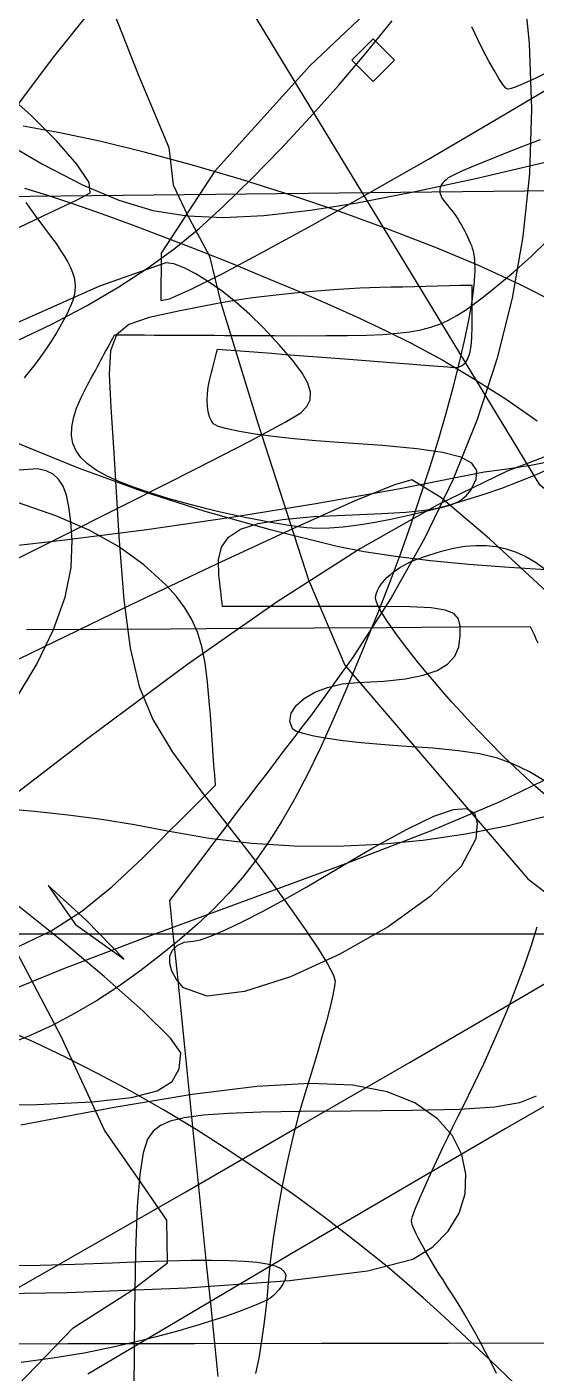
# Model space of a CAD drawing. Extents: x -75 to 75, y -75 to 75.
# Drawn here: x 20.85 to 33.4, y -10.71 to 22.48 of the extents above; entities that cross this region are included whole.
import ezdxf

# ---------------------------------------------------------------- set-up
doc = ezdxf.new("R2010")
doc.units = 0
for name, color, linetype in [('butterfly', 7, 'CONTINUOUS'), ('cat', 7, 'CONTINUOUS'), ('crosshair', 7, 'CONTINUOUS'), ('crown', 7, 'CONTINUOUS'), ('darth', 7, 'CONTINUOUS'), ('hellokitty', 7, 'CONTINUOUS'), ('ironman', 7, 'CONTINUOUS'), ('jackskellington', 7, 'CONTINUOUS'), ('m4', 7, 'CONTINUOUS'), ('mushroom', 7, 'CONTINUOUS'), ('nes', 7, 'CONTINUOUS'), ('skullbones', 7, 'CONTINUOUS'), ('star', 7, 'CONTINUOUS'), ('stormtrooper', 7, 'CONTINUOUS'), ('thundercats', 7, 'CONTINUOUS'), ('wolf', 7, 'CONTINUOUS')]:
    doc.layers.add(name, color=color, linetype=linetype)

msp = doc.modelspace()

# ---------------------------------------------------------------- linework, layer by layer
at = {"layer": 'butterfly', "color": 7}
for points in [[(34.5334, 27.531296), (30.945788, 24.484029), (27.834002, 21.530441), (25.477792, 18.921119), (24.156908, 16.906634), (24.151097, 15.737579), (24.368791, 15.782955), (24.884239, 16.009525), (25.663825, 16.399144), (26.673931, 16.93369), (27.880941, 17.595022), (29.251238, 18.365017), (30.751207, 19.225527), (32.347222, 20.158429)], [(20.062964, 19.817454), (21.479224, 21.70569), (22.890268, 23.461942)], [(32.347222, 20.158429), (36.887136, 22.848354)], [(34.286853, 12.13567), (32.693599, 11.526239), (30.961313, 10.690523), (29.07575, 9.62107), (27.022658, 8.310317), (24.787793, 6.750813), (22.356909, 4.934996), (20.617179, 3.609878)], [(20.538151, 5.841663), (21.092484, 6.771331), (21.509201, 7.628807), (21.79172, 8.420384), (21.943459, 9.152355), (21.967831, 9.830987), (21.934281, 10.280623), (21.888434, 10.646694), (21.825947, 10.938088), (21.74247, 11.163725), (21.633661, 11.332522), (21.495174, 11.453398), (21.322664, 11.53527), (21.111784, 11.58703), (20.317936, 11.532025)], [(19.966534, -1.462361), (21.723917, -0.747916), (23.762303, 0.035223), (26.107205, 0.89871), (28.716585, 1.85756), (30.827825, 2.672984), (32.520151, 3.386809), (33.872794, 4.040831)], [(18.671202, -8.765482), (21.840808, -8.719254), (24.789868, -8.604559), (27.323299, -8.426449), (29.24602, -8.190116), (30.362948, -7.900669), (30.857094, -7.590591), (31.239003, -7.205555), (31.505138, -6.765514), (31.651953, -6.29045), (31.675914, -5.800427), (31.573487, -5.315372), (31.341128, -4.855322), (30.9753, -4.440257), (30.417793, -4.046134), (29.734741, -3.768879), (28.885063, -3.609141), (27.827671, -3.567513), (26.521488, -3.644616), (24.925431, -3.841043), (22.998417, -4.157471), (20.699363, -4.594464)]]:
    msp.add_lwpolyline(points, dxfattribs=at)
at = {"layer": 'cat', "color": 7}
msp.add_lwpolyline([(33.070693, 23.742366), (33.236532, 22.075285), (33.293696, 20.452485), (33.241894, 18.86864), (33.080971, 17.318438), (32.812855, 15.794943), (32.438238, 14.29213), (31.95508, 12.806117), (31.361295, 11.332945), (30.654839, 9.868804), (29.833655, 8.409716), (28.895678, 6.951812), (27.838839, 5.491199), (27.621988, 5.207114), (27.405134, 4.923029), (27.188283, 4.638944), (26.971435, 4.354831), (26.754581, 4.070746), (26.53773, 3.786662), (26.320879, 3.502577), (26.104028, 3.218492), (25.887177, 2.934407), (25.670325, 2.650322), (25.453483, 2.366209), (25.236632, 2.082124), (25.019781, 1.798039), (24.80293, 1.513954), (24.586078, 1.229869), (24.369227, 0.945784), (24.460588, 0.042702), (24.551851, -0.860353), (24.643214, -1.763408), (24.734575, -2.666462), (24.825835, -3.569517), (24.917097, -4.472572), (25.008461, -5.375655), (25.09972, -6.278709), (25.191084, -7.181764), (25.282343, -8.084819), (25.373707, -8.987873), (25.464966, -9.890956), (25.55633, -10.794011)], dxfattribs=at)
at = {"layer": 'crosshair', "color": 7}
msp.add_open_spline([(-74.87924, 0.120769), (-24.959736, 0.120769), (24.959767, 0.120769), (74.879271, 0.120769)], degree=3, dxfattribs=at)
at = {"layer": 'crown', "color": 7}
for points in [[(6.160471, 22.771765), (6.572315, 22.294981), (7.647349, 21.132132), (8.76379, 20.018077), (9.921209, 18.953069), (11.119179, 17.937346), (12.35727, 16.971161), (13.635055, 16.05476), (14.952105, 15.188389), (16.307991, 14.372281), (17.702285, 13.606725), (19.134559, 12.891912), (20.604383, 12.228126), (22.111331, 11.615591), (23.654974, 11.054561), (25.234882, 10.545291), (26.850629, 10.088006), (28.50178, 9.682989), (29.168863, 9.55122), (29.941015, 9.432969), (30.803556, 9.32849), (31.741801, 9.238094), (32.741066, 9.162148), (33.786662, 9.100906)], [(34.359003, -9.969414), (31.234352, -9.974212), (28.109702, -9.97901), (24.98505, -9.983807), (21.860399, -9.988605), (18.735746, -9.993403), (15.611093, -9.998201), (12.486441, -10.002998), (9.361789, -10.007796), (6.237137, -10.012594), (3.112485, -10.017392), (-0.012167, -10.02219), (-3.136819, -10.026987)]]:
    msp.add_lwpolyline(points, dxfattribs=at)
at = {"layer": 'darth', "color": 7}
for points in [[(14.637667, 22.628836), (15.376929, 22.318171), (16.160375, 21.952138), (17.006508, 21.521684), (17.933822, 21.017768), (18.960817, 20.431358), (20.105991, 19.753401), (21.238469, 19.096862), (22.225124, 18.586779), (23.115197, 18.211762), (23.957919, 17.960415), (24.802526, 17.82135), (25.698255, 17.783171), (26.694341, 17.834493), (27.84002, 17.963917), (28.992299, 18.146439), (30.380844, 18.414807), (31.953756, 18.756346), (33.65914, 19.158394)], [(33.598479, 21.318938), (33.378713, 21.214922), (33.179845, 21.124185), (33.007503, 21.049238), (32.867315, 20.992596), (32.764908, 20.956768), (32.705912, 20.944266), (32.656853, 20.975671), (32.58292, 21.065675), (32.487749, 21.207974), (32.37497, 21.39625), (32.248213, 21.624201), (32.111115, 21.885502), (31.9673, 22.173857), (31.820327, 22.482941)], [(33.65283, 3.868958), (33.23857, 4.117624), (32.849126, 4.30866), (32.450588, 4.452113), (32.009049, 4.55806), (31.490604, 4.636574), (30.861347, 4.697675), (30.087367, 4.751495), (29.576663, 4.788522), (29.093784, 4.833508), (28.649755, 4.884704), (28.255606, 4.940358), (27.92237, 4.99875), (27.66107, 5.058157), (27.482738, 5.116888), (27.398402, 5.173135), (27.334783, 5.36578), (27.369663, 5.560654), (27.491602, 5.749602), (27.689159, 5.924467), (27.950893, 6.077092), (28.265366, 6.199323), (28.621135, 6.28303), (29.006763, 6.320001), (29.646705, 6.351666), (30.182529, 6.410256), (30.620027, 6.498478), (30.964988, 6.618959), (31.22321, 6.774322), (31.400482, 6.96725), (31.502596, 7.200365), (31.535347, 7.476322), (31.529026, 7.712796), (31.487525, 7.890794), (31.376995, 8.018612), (31.163599, 8.104549), (30.813494, 8.156929), (30.292839, 8.184022), (29.567793, 8.194182), (28.604518, 8.197005), (28.238165, 8.197005), (27.871814, 8.197005), (27.505461, 8.197005), (27.139109, 8.197005), (26.772757, 8.197005), (26.406404, 8.197005), (26.040052, 8.197005), (25.6737, 8.197005), (25.662687, 8.291747), (25.651675, 8.38646), (25.640663, 8.481202), (25.62965, 8.575916), (25.618638, 8.67063), (25.607626, 8.765372), (25.596613, 8.860086), (25.585601, 8.9548), (25.572627, 9.342827), (25.645102, 9.657222), (25.821019, 9.906171), (26.118366, 10.097884), (26.555136, 10.240548), (27.149318, 10.342345), (27.918904, 10.411461), (28.881886, 10.456137), (29.601389, 10.484811), (30.189413, 10.520681), (30.660978, 10.566938), (31.031095, 10.626656), (31.314785, 10.702997), (31.527061, 10.799065), (31.682941, 10.917994), (31.797442, 11.062915), (31.927916, 11.330377), (31.941914, 11.55003), (31.820948, 11.728508), (31.546509, 11.872498), (31.100096, 11.988688), (30.463213, 12.083769), (29.617354, 12.164372), (28.544023, 12.237213), (27.975885, 12.276753), (27.434304, 12.325154), (26.931963, 12.38061), (26.481541, 12.441175), (26.095718, 12.504986), (25.787171, 12.570179), (25.568582, 12.634836), (25.452629, 12.697066), (25.397767, 12.771742), (25.354263, 12.871959), (25.32252, 12.9934), (25.302942, 13.13166), (25.295931, 13.282367), (25.301892, 13.441117), (25.321227, 13.603536), (25.354338, 13.765277), (25.378663, 13.862192), (25.402987, 13.959108), (25.427312, 14.056023), (25.451637, 14.152938), (25.475962, 14.249853), (25.500286, 14.346768), (25.524611, 14.443655), (25.548936, 14.54057), (25.884696, 14.514323), (26.220455, 14.488077), (26.556214, 14.46183), (26.891974, 14.435583), (27.227733, 14.409337), (27.563493, 14.38309), (27.899252, 14.356843), (28.235013, 14.330597), (28.783847, 14.287784), (29.313762, 14.246579), (29.811878, 14.208056), (30.265319, 14.173145), (30.661204, 14.142862), (30.986657, 14.118309), (31.228798, 14.100247), (31.374752, 14.089805), (31.48869, 14.095731), (31.584415, 14.131348), (31.662855, 14.198771), (31.724941, 14.300088), (31.77161, 14.437277), (31.803789, 14.612452), (31.822415, 14.827644), (31.828427, 15.084867), (31.828427, 15.213089), (31.828427, 15.341311), (31.828427, 15.469535), (31.828427, 15.597758), (31.828427, 15.725982), (31.828427, 15.854207), (31.828427, 15.982432), (31.828427, 16.110654), (31.543504, 16.103881), (31.258581, 16.097107), (30.973657, 16.090334), (30.688734, 16.083561), (30.403811, 16.076787), (30.118888, 16.070014), (29.833965, 16.063241), (29.549042, 16.056467), (29.056928, 16.0388), (28.531656, 16.009209), (27.98945, 15.969272), (27.446541, 15.920583), (26.919157, 15.864712), (26.423525, 15.80326), (25.975876, 15.737802), (25.592435, 15.669927), (24.591951, 15.478092), (23.863133, 15.320943), (23.366607, 15.142609), (23.063005, 14.887243), (22.912954, 14.49897), (22.877088, 13.921967), (22.916033, 13.100362), (22.99042, 11.978303), (23.117945, 9.922398), (23.239672, 8.358041), (23.394188, 7.164495), (23.620084, 6.221026), (23.95595, 5.406843), (24.440378, 4.601268), (25.111956, 3.683481), (26.009273, 2.532805), (26.500887, 1.895519), (26.959392, 1.283633), (27.374764, 0.711794), (27.736976, 0.194622), (28.036002, -0.253265), (28.261818, -0.61719), (28.404394, -0.882536), (28.453707, -1.034682), (28.43793, -1.170431), (28.393923, -1.388786), (28.324739, -1.678402), (28.233438, -2.027935), (28.123082, -2.426066), (27.996729, -2.861422), (27.857442, -3.322714), (27.708277, -3.798597), (27.555752, -4.313765), (27.406832, -4.887692), (27.265249, -5.501131), (27.134736, -6.134861), (27.019026, -6.769635), (26.921856, -7.386206), (26.846954, -7.965382), (26.798057, -8.487917), (26.75646, -8.975597), (26.702481, -9.454979), (26.638385, -9.91376), (26.566442, -10.339746), (26.488915, -10.720718)], [(19.269514, -4.121459), (21.098196, -4.085589), (22.461832, -4.018504), (23.427381, -3.908692), (24.061804, -3.744749), (24.43206, -3.515161), (24.60511, -3.208498), (24.647912, -2.813331), (24.393859, -2.448276), (23.719093, -1.783841), (22.75471, -0.927296), (21.6318, 0.014112), (20.481462, 0.933028)]]:
    msp.add_lwpolyline(points, dxfattribs=at)
at = {"layer": 'hellokitty', "color": 7}
for points in [[(20.827242, 18.156466), (21.047015, 17.841972), (21.287346, 17.518367), (21.436507, 17.320205), (21.568035, 17.139114), (21.68238, 16.973224), (21.77999, 16.820686), (21.861313, 16.679637), (21.926798, 16.548214), (21.976893, 16.424564), (22.012047, 16.306821), (22.032708, 16.193136), (22.039324, 16.081642), (22.032344, 15.970477), (22.012216, 15.857791), (21.979388, 15.741719), (21.934309, 15.620403), (21.877428, 15.491981), (21.809192, 15.354598), (21.69764, 15.147579), (21.578503, 14.942104), (21.453185, 14.739791), (21.323093, 14.54232), (21.189629, 14.351255), (21.054201, 14.168234), (20.91821, 13.99495), (20.783061, 13.832954)], [(24.878283, 10.706214), (24.356211, 10.851333), (23.890336, 10.992585), (23.478992, 11.131862), (23.120516, 11.27111), (22.813242, 11.41225), (22.555507, 11.557199), (22.345645, 11.707877), (22.181992, 11.866204), (22.062884, 12.034098), (21.986656, 12.213507), (21.951644, 12.406293), (21.956182, 12.614403), (21.998607, 12.839786), (22.077253, 13.084332), (22.190457, 13.349959), (22.336553, 13.638616), (22.378718, 13.716904), (22.420884, 13.795221), (22.463049, 13.87351), (22.505214, 13.951798), (22.54738, 14.030086), (22.589545, 14.108403), (22.631711, 14.186692), (22.673876, 14.26498), (22.716042, 14.343297), (22.758207, 14.421585), (22.800372, 14.499874), (22.842538, 14.578162), (22.884703, 14.656479), (22.926869, 14.734767), (22.969034, 14.813064), (23.011199, 14.891361), (23.257539, 14.890232), (23.503879, 14.889103), (23.750219, 14.887974), (23.996559, 14.886845), (24.242899, 14.885716), (24.489239, 14.884588), (24.735579, 14.883459), (24.981919, 14.88233), (25.228259, 14.881201), (25.474599, 14.880072), (25.720939, 14.878943), (25.967279, 14.877814), (26.213619, 14.876685), (26.459959, 14.875556), (26.706299, 14.874428), (26.952639, 14.873299), (27.63186, 14.870759), (28.231231, 14.870841), (28.758114, 14.87513), (29.219872, 14.885234), (29.623868, 14.902703), (29.977461, 14.929148), (30.288013, 14.966127), (30.562889, 15.01522), (30.809449, 15.078009), (31.035058, 15.15608), (31.247077, 15.251005), (31.452865, 15.364363), (31.659788, 15.497741), (31.875205, 15.652715), (32.106481, 15.830865), (32.360974, 16.033774), (32.838952, 16.430415), (33.280785, 16.823773), (33.687487, 17.215658)], [(33.735055, 11.588272), (33.368609, 11.42447), (32.972951, 11.263349), (32.553721, 11.106462), (32.11657, 10.955473), (31.667142, 10.811906), (31.211085, 10.677428), (30.754049, 10.553588), (30.301675, 10.441998), (29.859616, 10.344264), (29.433514, 10.261996), (29.029017, 10.196747), (28.651773, 10.150152), (28.307428, 10.123905), (28.001631, 10.11939), (27.885971, 10.124752), (27.752233, 10.135758), (27.602017, 10.152127), (27.436924, 10.173294), (27.258557, 10.199258), (27.068516, 10.229541), (26.868403, 10.263887), (26.659818, 10.301987), (26.444364, 10.343559), (26.223641, 10.388263), (25.999251, 10.435845), (25.772795, 10.485996), (25.545874, 10.538377), (25.32009, 10.592704), (25.097043, 10.648726), (24.878336, 10.706073), (24.878336, 10.706073), (24.878336, 10.706073), (24.878336, 10.706073), (24.878336, 10.706073), (24.878336, 10.706073), (24.878336, 10.706073), (24.878336, 10.706073), (24.878336, 10.706073), (24.878336, 10.706073), (24.878336, 10.706073), (24.878336, 10.706073), (24.878336, 10.706073), (24.878336, 10.706073), (24.878336, 10.706073), (24.878336, 10.706073), (24.878283, 10.705847)], [(33.791378, 3.413507), (33.401214, 3.75065), (33.00835, 4.109157), (32.611723, 4.489762), (32.210279, 4.893142), (31.802962, 5.320088), (31.563096, 5.57945), (31.329957, 5.837288), (31.10475, 6.092078), (30.888683, 6.342156), (30.682966, 6.586024), (30.488803, 6.822046), (30.307401, 7.048671), (30.13997, 7.264317), (29.987714, 7.467376), (29.851844, 7.656267), (29.733565, 7.829438), (29.634081, 7.98531), (29.554605, 8.122272), (29.496343, 8.238774), (29.4605, 8.333205), (29.44828, 8.403986), (29.45336, 8.463648), (29.468233, 8.525427), (29.492392, 8.588814), (29.525364, 8.653358), (29.566636, 8.718551), (29.615706, 8.783942), (29.672074, 8.849023), (29.735238, 8.913341), (29.804701, 8.97639), (29.879959, 9.037716), (29.960511, 9.096814), (30.045855, 9.153202), (30.135494, 9.206401), (30.228924, 9.255959), (30.325647, 9.301368), (30.425159, 9.342121), (30.757616, 9.461191), (31.070832, 9.557231), (31.36701, 9.629678), (31.648349, 9.677881), (31.917059, 9.701306), (32.17534, 9.698483), (32.425397, 9.670205), (32.669432, 9.615171), (32.909648, 9.532762), (33.148253, 9.422385), (33.387448, 9.283363), (33.629433, 9.115102)]]:
    msp.add_lwpolyline(points, dxfattribs=at)
at = {"layer": 'ironman', "color": 7}
for points in [[(-2.664963, 8.851252), (-1.434617, 8.874394), (0.673914, 8.8335), (2.782962, 8.814592), (4.892092, 8.818543), (7.000869, 8.846793), (9.10886, 8.900528), (11.215629, 8.980905), (13.320743, 9.089166), (15.423766, 9.226523), (17.524265, 9.394163), (19.621805, 9.593299), (21.715951, 9.825145), (23.806269, 10.090885), (25.892325, 10.391734), (27.973683, 10.728905), (30.04991, 11.103583), (32.120572, 11.51701), (32.511261, 11.561094), (32.90997, 11.619288), (33.31521, 11.688206), (33.725488, 11.764435)], [(24.313396, 2.653765), (23.506433, 2.813503), (22.690711, 2.943607), (21.867963, 3.049892), (21.039924, 3.138171), (20.208324, 3.214258)], [(33.754452, 3.043768), (32.718017, 2.785704), (31.670323, 2.578835), (30.614854, 2.424262), (29.555082, 2.323057), (28.494488, 2.276265), (27.436543, 2.285014), (26.384728, 2.350235), (25.342521, 2.473058), (24.313396, 2.654527)]]:
    msp.add_lwpolyline(points, dxfattribs=at)
at = {"layer": 'jackskellington', "color": 7}
msp.add_lwpolyline([(11.306464, 11.78673), (12.22066, 11.875461), (13.094204, 12.004239), (13.960842, 12.183055), (14.854325, 12.421956), (15.808399, 12.730933), (16.856813, 13.120004), (18.033316, 13.599133), (19.371657, 14.178394), (20.4798, 14.681794), (21.461505, 15.158061), (22.334706, 15.618151), (23.117339, 16.07309), (23.827337, 16.533869), (24.482637, 17.011499), (25.101172, 17.516976), (25.700877, 18.061312), (26.39572, 18.74184), (27.107919, 19.475694), (27.823825, 20.247208), (28.529796, 21.040732), (29.212182, 21.840592), (29.857339, 22.631128)], dxfattribs=at)
at = {"layer": 'm4', "color": 7}
for points in [[(20.843346, 7.625222), (22.616701, 7.635947), (24.390057, 7.646671), (26.163413, 7.657396), (27.936768, 7.66812), (29.710123, 7.678845), (31.483481, 7.689569), (33.256835, 7.700294), (33.304946, 7.599653), (33.353056, 7.499013), (33.401167, 7.398372), (33.449277, 7.297704)], [(33.408772, -3.883235), (32.997016, -4.043453), (32.383397, -4.147395), (31.519247, -4.20765), (30.355898, -4.236747), (28.844692, -4.247189), (27.61493, -4.255374), (26.614992, -4.273436), (25.818527, -4.30417), (25.199188, -4.350172), (24.730625, -4.414039), (24.38649, -4.498452), (24.140433, -4.606063), (23.966105, -4.739554), (23.826507, -4.941286), (23.716411, -5.276736), (23.632459, -5.807652), (23.571297, -6.595899), (23.529568, -7.703282), (23.503917, -9.191666), (23.490988, -11.122856)]]:
    msp.add_lwpolyline(points, dxfattribs=at)
at = {"layer": 'mushroom', "color": 7}
msp.add_lwpolyline([(32.877822, -10.96944), (32.274098, -10.389982), (31.689833, -9.837701), (31.134598, -9.322081), (30.61795, -8.852632), (30.149461, -8.438866), (29.738693, -8.090266), (28.978414, -7.47694), (28.204472, -6.881451), (27.419336, -6.305154), (26.625472, -5.749402), (25.825349, -5.215635), (25.021434, -4.705151), (24.216194, -4.219334), (23.412099, -3.759594), (22.611615, -3.327286), (21.81721, -2.923764), (21.031351, -2.550441), (20.256507, -2.208642)], dxfattribs=at)
at = {"layer": 'nes', "color": 7}
for points in [[(8.343286, 11.881896), (11.131906, 13.152206), (13.741584, 14.345442), (16.114621, 15.43485), (18.193318, 16.393782), (19.919977, 17.195528), (21.236898, 17.813394), (22.086385, 18.220689), (22.410737, 18.390702), (22.385786, 18.647914), (22.08519, 19.098027), (21.583284, 19.671014), (20.954397, 20.296845), (20.272865, 20.905502), (19.613019, 21.426956), (19.049191, 21.791178), (18.655716, 21.928146), (17.025983, 21.38414), (13.529419, 19.94394), (8.804234, 17.895292), (3.48864, 15.525949), (-1.779153, 13.123645), (-6.360934, 10.976132)], [(19.138536, 8.640968), (21.387303, 9.759246), (23.374756, 10.755914), (25.04543, 11.60306), (26.343858, 12.272717), (27.214573, 12.736916), (27.60211, 12.967717), (27.751992, 13.121528), (27.833764, 13.288604), (27.843458, 13.477947), (27.777108, 13.69856), (27.630745, 13.959418), (27.400403, 14.269467), (27.082112, 14.637711), (26.671905, 15.073143), (26.343568, 15.394013), (26.003741, 15.693357), (25.662259, 15.964621), (25.328957, 16.201259), (25.013669, 16.396715), (24.726229, 16.544435), (24.476472, 16.637871), (24.274233, 16.670473), (22.644482, 16.089211), (19.161739, 14.550137)], [(33.767525, 8.467176), (32.258051, 9.864628), (31.054029, 10.878003), (30.343142, 11.319032), (29.912087, 11.196208), (28.92261, 10.787861), (27.43836, 10.123905), (25.522995, 9.234256), (23.240169, 8.148914), (20.653536, 6.897823)], [(24.71045, -1.210252), (24.536365, -1.003468), (24.423914, -0.799167), (24.371478, -0.605055), (24.377433, -0.428835), (24.44016, -0.278213), (24.558036, -0.16095), (24.72944, -0.084722), (24.952751, -0.057346), (25.12935, -0.023), (25.403483, 0.074988), (25.761327, 0.229787), (26.189061, 0.434539), (26.672865, 0.682358), (27.198916, 0.966358), (27.753394, 1.27971), (28.322479, 1.615554), (29.378918, 2.239322), (30.227753, 2.70719), (30.886011, 3.023194), (31.37073, 3.191398), (31.698943, 3.21567), (31.887685, 3.100325), (31.953987, 2.849289), (31.914888, 2.466567), (31.553404, 1.78342), (30.793761, 1.039539), (29.758025, 0.297181), (28.568269, -0.381281), (27.346563, -0.93359), (26.214978, -1.297431), (25.295583, -1.410489), (24.71045, -1.210478)], [(24.765921, -6.236828), (27.619918, -4.589666), (30.298015, -3.037923), (32.740484, -1.616568), (34.8876, -0.360707)], [(37.149687, -2.090249), (32.644752, -4.683081), (27.506307, -7.68395), (22.352154, -10.72989)], [(16.783761, -10.791386), (19.230329, -9.405506), (21.911018, -7.876144), (24.765921, -6.236828)]]:
    msp.add_lwpolyline(points, dxfattribs=at)
at = {"layer": 'skullbones', "color": 7}
msp.add_lwpolyline([(20.626781, -0.198486), (21.447871, 0.198347), (22.207045, 0.684616), (22.94581, 1.277508), (23.705671, 1.994155), (23.929776, 2.21824), (24.153881, 2.442352), (24.377986, 2.666465), (24.602091, 2.890578), (24.826196, 3.114662), (25.050301, 3.338775), (25.274405, 3.562888), (25.498511, 3.786972), (25.480573, 4.034961), (25.462638, 4.282921), (25.4447, 4.530882), (25.426765, 4.77887), (25.408827, 5.026831), (25.390892, 5.274791), (25.372956, 5.52278), (25.355018, 5.77074), (25.306372, 6.326718), (25.243969, 6.799779), (25.16238, 7.204768), (25.056181, 7.556586), (24.919943, 7.870163), (24.748239, 8.160344), (24.535643, 8.442058), (24.276729, 8.730207), (23.736462, 9.224435), (23.106203, 9.671729), (22.382543, 10.073416), (21.562069, 10.430794), (20.64137, 10.745189)], dxfattribs=at)
at = {"layer": 'star', "color": 7}
msp.add_lwpolyline([(47.49093, -73.695502), (0.780248, -39.238596), (-45.095722, -74.904175), (-28.237284, -17.734166), (-74.804253, 16.935468), (-17.674481, 17.811548), (-0.578486, 74.904172), (17.871219, 18.275578), (75.004095, 18.891136), (29.276864, -16.983342), (47.49093, -73.695502)], dxfattribs=at)
at = {"layer": 'stormtrooper', "color": 7}
for points in [[(33.505885, 19.701322), (33.094066, 19.54207), (32.715177, 19.393725), (32.372204, 19.257443), (32.068132, 19.134391), (31.805948, 19.025727), (31.588634, 18.932614), (31.419182, 18.856216), (31.300575, 18.797686), (31.235797, 18.7582), (31.185262, 18.715819), (31.141667, 18.675047), (31.105038, 18.635428), (31.075393, 18.596518), (31.052759, 18.557865), (31.037152, 18.519023), (31.0286, 18.479534), (31.027189, 18.438954), (31.032806, 18.396826), (31.045534, 18.352706), (31.065402, 18.306145), (31.092467, 18.256689), (31.126704, 18.203885), (31.168151, 18.147294), (31.216834, 18.086455), (31.272771, 18.020923), (31.313913, 17.97187), (31.355795, 17.917983), (31.398117, 17.859794), (31.440583, 17.797852), (31.482894, 17.732704), (31.524753, 17.664889), (31.565861, 17.594948), (31.605926, 17.523433), (31.644644, 17.450885), (31.681719, 17.377849), (31.716856, 17.304866), (31.749757, 17.232487), (31.780124, 17.161243), (31.807669, 17.091692), (31.832082, 17.024368), (31.853051, 16.959821), (31.888994, 16.751442), (31.893877, 16.471275), (31.869154, 16.124726), (31.816218, 15.717188), (31.736501, 15.254067), (31.631433, 14.74075), (31.502435, 14.182656), (31.350932, 13.585191), (31.178348, 12.953747), (30.986106, 12.293714), (30.775633, 11.610511), (30.548351, 10.909527), (30.305688, 10.196154), (30.049064, 9.47581), (29.779908, 8.753914), (29.499639, 8.035828), (29.111245, 7.074579), (28.747793, 6.201044), (28.404566, 5.408141), (28.076842, 4.688785), (27.759906, 4.035864), (27.449037, 3.442238), (27.139518, 2.900822), (26.82663, 2.404535), (26.505654, 1.946234), (26.171873, 1.518808), (25.820566, 1.115202), (25.447016, 0.728248), (25.046505, 0.350888), (24.614313, -0.024016), (24.145722, -0.403548), (23.636014, -0.794849), (23.105864, -1.175341), (22.568684, -1.525438), (22.024048, -1.845224), (21.471534, -2.134869), (20.910716, -2.394457), (20.341171, -2.624073)], [(32.428863, -10.71338), (32.293128, -10.449051), (32.157724, -10.19062), (32.023668, -9.940091), (31.891986, -9.699384), (31.763705, -9.470502), (31.639849, -9.25542), (31.521437, -9.056115), (31.409496, -8.874561), (31.305051, -8.712707), (31.205918, -8.561718), (31.109564, -8.411999), (31.016488, -8.264481), (30.92719, -8.120012), (30.84217, -7.97955), (30.761926, -7.84397), (30.686954, -7.714176), (30.617758, -7.591071), (30.554831, -7.475529), (30.498677, -7.36851), (30.449794, -7.270862), (30.40868, -7.183486), (30.375835, -7.107342), (30.351761, -7.043249), (30.336944, -6.992195), (30.331893, -6.954998), (30.338525, -6.912214), (30.358026, -6.84465), (30.389714, -6.753802), (30.432942, -6.641111), (30.48705, -6.508015), (30.55138, -6.355982), (30.62528, -6.186479), (30.708089, -6.000946), (30.799157, -5.800851), (30.897819, -5.58766), (31.003423, -5.362814), (31.115313, -5.127751), (31.232831, -4.883967), (31.355321, -4.632902), (31.482126, -4.375995), (31.612589, -4.114742), (31.870977, -3.591446), (32.113691, -3.081301), (32.341419, -2.582219), (32.554844, -2.092168), (32.754646, -1.609032), (32.941508, -1.130807), (33.116122, -0.655375), (33.279162, -0.180706), (33.431319, 0.295234)], [(20.381263, -8.057584), (21.179091, -8.047706), (22.030387, -8.023435), (22.952006, -7.987142), (23.675196, -7.958186), (24.323262, -7.937301), (24.898741, -7.925166), (25.40417, -7.922343), (25.842087, -7.929399), (26.21503, -7.946614), (26.525536, -7.974554), (26.776143, -8.01384), (26.969389, -8.064922), (27.10781, -8.128366), (27.193946, -8.20465), (27.230333, -8.294312), (27.21951, -8.39786), (27.164013, -8.5158), (27.066379, -8.648642), (26.929148, -8.79695), (26.875387, -8.839876), (26.79468, -8.888842), (26.688658, -8.943226), (26.558952, -9.002521), (26.407192, -9.066162), (26.235008, -9.133556), (26.044033, -9.204168), (25.835895, -9.277405), (25.612226, -9.352758), (25.374656, -9.429608), (25.124817, -9.507444), (24.864338, -9.585648), (24.594851, -9.663739), (24.317986, -9.741068), (24.035373, -9.817155), (23.748644, -9.89138), (23.012867, -10.063902), (22.258644, -10.21331), (21.488706, -10.339633), (20.705784, -10.442842)]]:
    msp.add_lwpolyline(points, dxfattribs=at)
at = {"layer": 'thundercats', "color": 7}
for points in [[(33.895329, 15.680178), (33.007224, 16.1335), (32.010014, 16.590564), (30.925155, 17.045326), (29.774109, 17.491723), (28.578333, 17.923706), (27.359288, 18.335217), (26.13843, 18.720205), (24.937221, 19.072613), (23.777118, 19.386388), (22.679581, 19.655481), (21.666069, 19.873831), (20.758041, 20.035386)], [(20.788546, 18.510663), (21.356007, 18.334461), (22.000927, 18.11954), (22.709721, 17.871103), (23.468807, 17.594341), (24.264602, 17.294458), (25.083522, 16.976642), (25.911983, 16.646092), (26.736404, 16.308004), (27.5432, 15.967573), (28.318787, 15.630001), (29.049582, 15.300482), (29.722005, 14.984206), (30.322469, 14.686366), (31.10631, 14.263625), (31.887612, 13.800837), (32.662811, 13.301417), (33.42835, 12.768666)]]:
    msp.add_lwpolyline(points, dxfattribs=at)
at = {"layer": 'wolf', "color": 7}
for points in [[(28.14483, 45.67142), (28.954425, 44.641054), (29.443085, 44.140423), (29.773025, 43.206533), (30.241694, 39.760058), (31.388073, 33.50145), (31.430716, 32.348002), (32.035665, 31.207731), (33.786247, 28.180624), (34.437924, 23.68481), (36.216443, 16.221917), (38.913415, 8.158566), (39.083618, 6.398007), (33.500393, 11.195757), (24.880351, 25.381104), (23.539635, 33.309146), (20.128186, 38.645946), (-0.026036, 44.402859), (-0.552316, 45.398341)], [(22.285267, 24.642412), (23.597767, 21.309306), (24.349096, 19.511793), (24.458632, 18.59222), (24.803434, 17.857056), (25.349876, 16.829389), (25.635694, 15.678106), (26.542324, 12.713379), (27.795083, 8.85399), (28.689579, 6.748894), (33.198522, 1.479128), (34.980434, 0.111648)], [(29.910984, 21.660145), (29.384704, 22.186427), (28.858424, 21.660145), (29.384704, 21.133865), (29.910984, 21.660145)], [(23.244768, -0.504781), (22.308095, 0.460052), (21.371419, 1.310641), (22.044954, 0.356815), (23.244768, -0.504781)], [(19.242397, -12.42867), (21.992492, -9.593522), (23.424064, -8.676498), (24.320972, -7.986972), (24.297322, -6.934424), (23.595616, -5.909873), (22.766811, -4.717795), (21.706031, -2.426037), (20.192089, 0.448283)]]:
    msp.add_lwpolyline(points, dxfattribs=at)

doc.saveas('drawing.dxf')
